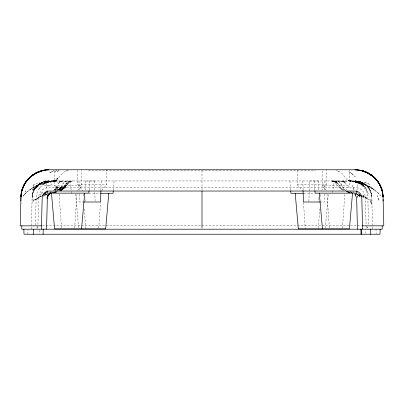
<?xml version="1.0" encoding="UTF-8"?>
<svg xmlns="http://www.w3.org/2000/svg" width="404" height="404" viewBox="0 0 404 404"><rect width="100%" height="100%" fill="white"/><g stroke="black" fill="none" stroke-linecap="round" stroke-linejoin="round"><path stroke-width="0.3" stroke-dasharray="2.02 1.52" d="M27.871 234.234L27.987 229.831M31.31 229.199L32.143 197.309C32.179 188.501 40.173 180.851 48.929 180.957L355.071 180.957C360.55 180.967 365.984 183.815 368.993 188.41M35.446 225.22L36.163 197.778C36.315 189.905 42.405 182.891 50.177 181.659L45.243 183.169L50.177 181.659L45.662 183.062L41.905 185.557M37.835 227.957L38.633 197.475A10.297 10.297 0 0 1 48.929 187.451L355.071 187.451A10.297 10.297 0 0 1 365.368 197.475L366.165 227.957M85.047 201.384L85.143 197.667M85.34 190.274L85.582 180.957M100.899 190.239L101.141 180.957M308.909 201.379L309.444 180.957M324.664 193.955L324.452 202L320.281 202M324.76 190.239L325.003 180.957M365.07 233.608L365.181 229.199M32.088 199.45L32.103 198.909M33.072 192.223L32.143 197.309C32.194 188.491 40.153 180.926 48.929 180.957L46.293 181.164L47.056 190.158M32.143 197.309L32.224 196.036M74.609 228.24L76.997 194.066M98.733 228.24L100.515 202.737M318.342 228.24L319.69 208.959M320.559 196.516L320.731 194.026M342.461 228.24L344.849 194.066M89.102 190.107L89.905 180.957M113.282 190.193L114.09 180.957M325.346 228.24L328.351 193.895M332.679 192.652L333.699 180.957L336.961 182.073L333.699 180.957M356.949 190.163L357.737 181.169L355.071 180.957L360.595 182.012L355.071 180.957C360.348 181.088 365.585 183.608 368.67 187.951L366.615 185.552L368.817 188.102L370.14 190.345L371.715 195.541L372.69 229.199M32.603 193.824L32.285 195.541L32.81 193.046L34.537 189.097L37.213 185.719M37.961 182.855L33.992 184.507L33.088 187.304L33.577 186.557M33.992 184.507L32.769 187.789L33.3 187.264M33.002 192.425L34.749 188.754M38.521 184.997L46.44 180.164L38.521 184.997L32.33 189.875L38.521 184.997L40.289 181.972M33.86 190.345C36.612 184.684 42.693 181.068 48.929 180.957L43.405 182.012L47.389 181.189M59.721 181.876L57.893 184.32L59.721 181.876L62.554 180.957L57.105 182.653M35.007 188.41L36.451 186.507M57.348 187.769L57.686 187.335L55.262 190.4L59.57 186.239L55.136 190.385M38.885 189.047L40.284 187.193M55.262 190.4L57.479 187.602M68.498 170.342C59.772 171.296 59.024 182.951 49.737 181.734C39.728 183.719 29.477 187.951 23.033 196.198L26.73 191.93M60.858 190.43L65.781 186.567L63.893 188.446L61.034 190.4C65.175 188.623 66.786 184.173 70.023 181.462L67.695 183.825L70.296 181.457L69.266 182.047L72.341 180.957L69.715 181.457L72.609 180.957M77.629 190.491L81.729 185.769L81.729 169.766M101.752 190.446L106.691 184.764L106.691 169.766M321.362 190.446L326.301 184.764L326.301 169.766M345.481 190.491L349.581 185.769L349.581 169.766M23.735 195.39C28.083 189.895 34.421 186.653 40.814 184.128L43.279 182.714L39.218 184.744L46.233 182.451L48.344 181.411L43.925 183.098L50.207 181.628L52.283 180.734L49.737 181.734L45.803 182.578M54.035 190.375L57.767 186.537L53.621 190.804M59.12 190.021L61.979 187.082L59.12 190.021L63.539 186.057L58.353 190.441M56.262 180.255L55.353 180.77L58.004 178.361L55.303 180.669L58.004 178.361L56.444 180.128L55.353 180.77L48.243 182.017L41.678 184.36L52.222 180.75L48.243 182.017L53.964 180.851L51.631 181.436M65.781 186.567L61.756 189.956L60.63 190.436M39.688 183.729L36.698 186.305L39.688 183.729L43.94 181.714M59.868 189.951L63.453 187.067L58.509 190.875M60.161 190.269L62.534 188.456L59.797 190.481M37.804 185.244L40.774 183.068L44.94 181.436L41.723 182.684M55.303 180.669L55.989 180.159M60.883 190.314L65.14 187.138L60.408 190.668M56.479 191.168L61.827 187.254L57.929 190.254M35.193 186.572L37.931 184.673L30.073 189.542M59.807 190.329L64.59 187.037L61.327 189.956L60.489 190.481L65.786 186.022L61.327 189.956L64.489 187.143L60.014 190.446M60.307 190.405L64.246 187.769L59.322 191.062M46.97 194.021L43.314 196.132L47.495 193.718M43.314 196.132L46.197 194.273M60.095 190.107L60.363 189.936L59.454 190.491M56.732 190.41L59.529 188.628L56.605 190.476M56.136 180.3L53.404 181.224L56.121 180.351M49.808 192.521L51.045 191.789M55.388 180.729L56.328 180.194M47.329 194.354L45.263 195.46L47.49 194.38M49.889 192.37L51.46 191.547M60.752 190.4L65.231 187.042L61.61 189.956L60.454 190.441M41.339 196.097L34.648 199.99L41.481 195.91L39.269 197.071L36.552 199.44L39.269 197.071L41.551 196.071M49.48 192.981L51.959 191.819L50.813 192.339M59.843 181.876L63.049 180.957L59.843 181.876L59.055 181.381M43.834 195.076L45.541 194.329M44.193 183.002L48.137 181.396L44.031 183.062L44.359 182.931M52.798 192.329L53.333 192.127M56.767 170.634L54.181 171.614L56.782 170.624M52.207 192.349L53.348 191.93M54.06 191.976L52.485 192.546L53.565 192.218M46.909 193.92L45.162 194.521L47.445 193.864M67.281 170.715L65.716 171.271M55.803 191.844L54.111 192.329M52.788 192.582L55.015 191.865M56.04 191.9L54.449 192.37L57.257 191.89M56.994 191.9L54.449 192.37L56.237 191.86M59.226 170.685L56.469 171.458L59.509 170.609M53.985 192.329L55.737 191.844M56.08 192.147L54.697 192.344L56.429 191.865M54.697 192.344L56.494 191.849M54.449 192.37L56.111 191.956M55.883 191.971L53.399 192.496M49.995 182.199L56.429 180.957L49.995 182.199L49.041 181.426M47.329 182.214L49.591 181.76M44.652 181.512L48.929 180.957M88.319 170.882L315.681 170.882M85.582 181.012L94.556 181.012M309.444 181.012L318.418 181.012M77.699 170.387L77.699 184.764L106.691 184.764M297.309 170.387L297.309 184.764L326.301 184.764M54.419 170.993L54.419 185.769L81.729 185.769M322.271 170.993L322.271 185.769L349.581 185.769M89.127 193.269L100.096 193.269M303.904 193.269L314.873 193.269M84.264 202L79.548 202L79.335 193.955M42.556 225.841L361.444 225.841M342.678 190.163L338.385 186.759L335.608 182.84M336.613 170.71L338.385 171.271L336.714 170.715M346.011 191.653L349.617 192.349M336.305 183.825L334.739 182.047L331.391 180.957L335.239 181.467L331.634 180.957M338.284 171.271C343.971 172.589 344.708 180.386 350.404 181.204C361.545 182.573 373.271 186.734 380.523 195.693C378.255 191.491 373.028 190.41 370.569 186.557L372.246 188.476L375.058 190.309M350.596 181.224L347.788 180.295C352.5 182.265 357.888 181.8 362.454 184.411L351.076 180.613L358.555 183.113L358.202 183.027C363.858 185.673 367.65 191.547 367.837 197.778L368.554 225.22M348.506 192.243L349.303 192.344L348.197 191.981M359.348 181.512L355.071 180.957C363.863 180.881 371.781 188.522 371.857 197.309C371.614 193.344 370.251 189.466 367.549 186.507L369.463 189.097L371.422 193.93M355.444 181.957L362.004 184.724L359.706 183.421L354 181.689L358.626 183.133L358.202 183.027M361.161 183.431L350.258 180.517L358.257 182.598L363.585 185.254L358.257 182.598L351.187 181.27L348.203 180.325L352.369 181.436L348.743 180.366L351.515 181.25M346.056 191.637L349.303 192.344M350.445 192.445L347.602 191.622L350.005 192.319M347.718 191.94L349.551 192.37L347.834 191.819M346.733 191.658L349.551 192.37L347.819 191.89M358.196 182.578L353.96 181.063L364.782 184.744L358.823 182.093L370.044 187.219L364.671 183.982L373.776 189.446L368.807 186.572L372.246 188.476L371.953 188.259M331.391 180.957L334.896 182.047L332.593 181.088M344.319 181.881L341.486 180.957L344.319 181.881L346.147 184.325L344.319 181.881L344.309 181.376M348.203 180.325L350.773 181.164M349.43 191.981L350.621 192.38M350.404 181.204L347.788 180.295L348.894 180.841M350.808 191.855L353.672 192.925M362.277 182.684L359.06 181.436L363.226 183.068L366.196 185.244M349.808 191.541L351.924 192.365M350.733 191.89L351.844 192.329M350.919 192.006L352.061 192.461L350.884 191.986M362.317 195.935L369.352 199.99L362.701 196.142M353.03 191.789L354.116 192.299M353.091 191.849L354.222 192.4M362.893 196.117L366.261 197.94L363.055 195.127L366.261 197.94L365.58 197.465M334.739 182.047L333.704 181.457L334.709 182.047M345.602 190.461L342.663 188.708L345.238 190.254M357.722 192.92L359.272 193.869L357.202 192.607M362.383 195.763L363.418 196.394M343.259 190.117L340.289 188.107L343.713 190.289M368.246 186.244L368.509 186.411M362.62 196.93L364.11 197.985L362.63 196.92M322.271 185.769L326.786 190.961M297.309 184.764L302.662 190.915M77.699 184.764L83.052 190.915M54.419 185.769L58.934 190.961M369.251 188.754L370.998 192.425M357.404 195.91L357.899 198.303L357.399 196.097M371.397 193.824L371.857 197.309M314.095 180.957L314.898 190.107M289.91 180.957L290.718 190.193M75.649 193.895L78.654 228.24M70.301 180.957L71.377 193.269M327.003 194.066L329.391 228.24M303.485 202.737L305.313 228.866M83.269 194.026L83.441 196.516M84.31 208.959L85.704 228.866M59.151 194.066L61.585 228.866M375.998 229.199L376.129 234.234M318.418 180.957L318.66 190.274M318.857 197.667L318.968 202M302.859 180.957L303.101 190.239M94.556 180.957L94.829 191.506M94.844 192.097L95.107 202M78.997 180.957L79.24 190.239M39.107 229.831L39.203 233.608M371.917 199.753L371.958 201.364M202 170.392L202 190.456M37.022 226.962L37.022 229.199M25.487 190.804L25.285 191.93L25.487 190.804M33.542 200.318L32.527 202.323L34.012 199.409L33.542 200.318M65.913 183.876L63.049 188.325C65.009 185.335 66.963 180.856 71.21 180.957L68.17 181.739L65.913 183.876M34.906 188.567L33.835 190.436L35.183 188.102L34.906 188.567M56.989 186.153L54.601 189.799L56.989 186.153M63.645 182.962L62.958 184.002L64.584 181.785L67.059 180.957L64.584 181.785L63.645 182.962M42.395 192.016L40.203 195.243L42.395 192.016M67.539 183.83L65.297 187.037L63.898 188.446L67.539 183.83L63.383 188.713L67.539 183.83M65.478 185.083L61.797 189.229L65.478 185.083M61.494 186.375L58.181 190.082L62.332 186.214L59.019 189.335L61.494 186.375M36.875 186.123L35.33 187.951L37.385 185.552L36.875 186.123M34.098 188.597L32.194 190.637L35.658 187.027L34.098 188.597M35.31 199.687L34.815 200.172L36.345 198.813L35.31 199.687M36.931 187.128L35.451 188.496L38.809 185.537L36.931 187.128M55.237 180.219L54.52 180.835L57.449 178.401L55.237 180.219M69.554 181.3L66.211 183.865L69.554 181.3M56.055 180.154L55.085 180.75L56.055 180.154M51.874 171.685L49.101 173.22L54.56 170.256L51.874 171.685M54.878 180.447L52.369 181.34L54.878 180.447M65.68 181.492L64.988 181.78L68.054 180.957L65.68 181.492M52.035 184.881L44.693 185.87L52.035 184.881M55.929 181.138L54.272 181.447L57.312 180.957L55.929 181.138M333.27 181.088L332.063 180.957L334.699 181.462L336.254 182.85L334.699 181.462L333.27 181.088M338.784 181.098L337.532 180.957L344.809 182.26L338.784 181.098M344.359 181.118L343.041 180.957L347.006 181.608L344.359 181.118M335.411 181.447L333.356 180.957L337.663 182.356L335.411 181.447M334.749 181.3L333.406 180.957L336.416 181.851L334.749 181.3L338.082 183.876L341.127 188.395L338.082 183.876L334.749 181.3M338.501 181.492L336.638 180.957L339.698 182.128L344.051 189.072L341.072 184.002L339.284 181.78L338.501 181.492M358.631 182.689L354.768 181.219L358.631 182.689M370.008 184.507L363.696 181.967L370.008 184.507M361.201 182.229L360.06 181.714L364.312 183.729L367.302 186.305L364.312 183.729L361.201 182.229M352.071 173.695L348.904 171.574L355.222 176.689L352.071 173.695M336.396 182.073L335.976 181.739L337.81 183.871L336.396 182.073M363.09 185.502L361.423 184.108L366.175 188.239L361.423 184.108L365.322 187.476L363.09 185.502M366.327 189.425L365.206 187.587L368.312 193.667L366.327 189.425M353.98 189.643L352.136 185.365L353.98 189.643M377.856 196.511L377.589 195.637L378.821 200.914L377.856 196.511M371.609 202.924L371.226 201.631L371.837 204.358L371.609 202.924M370.756 201.308L370.478 199.627L370.867 202.333L370.756 201.308M367.281 228.078L367.281 226.962L367.251 228.078"/><path stroke-width="0.61" d="M20.857 200.808L20.892 199.46M362.524 225.841L383.8 225.841L383.048 197.016C382.906 191.799 381.209 186.683 378.407 182.3L380.427 186.032L378.407 182.3L375.366 178.482L378.164 182.073L375.366 178.482L370.917 174.679L374.412 177.684C369.322 172.624 362.216 169.892 355.071 169.766L48.929 169.766C34.209 169.438 21.069 182.356 20.952 197.016L20.2 225.841L41.476 225.841M33.532 234.234L33.663 229.199M41.385 229.199L42.213 197.571A6.717 6.717 0 0 1 48.929 191.031L355.071 191.031A6.717 6.717 0 0 1 361.787 197.571L362.615 229.199M43.102 234.234L43.233 229.199M46.536 229.199L47.354 198.071L47.728 196.203M100.884 190.86L100.591 202L83.719 202M380.139 229.199L380.007 234.234L23.993 234.234L23.861 229.199M20.912 198.617L20.937 197.773M25.593 182.3L23.573 186.032L25.593 182.3C22.786 186.688 21.139 191.799 20.952 197.016C21.053 182.305 34.244 169.629 48.929 169.766C42.753 169.963 36.663 171.882 31.825 175.78L36.643 172.604C31.174 175.624 26.063 180.038 23.76 186.002M20.952 197.016L21.094 194.89M81.563 228.866L84.688 193.157M89.052 190.718L88.84 193.157L47.313 193.157L47.106 190.759M108.797 193.269L105.681 228.866L54.585 228.866L51.465 193.157M113.231 190.809L113.014 193.269L100.722 193.269M352.535 193.157L349.415 228.866L298.319 228.866L295.203 193.269M356.899 190.759L356.687 193.157L315.16 193.157L314.948 190.718M21.19 194.072L22.109 189.759L23.629 185.784M47.5 196.576L47.621 196.223M47.253 198.086L48.692 194.304L48.298 194.637L51.348 193.001M23.523 186.532L22.063 189.915L24.942 183.335M24.361 184.355L22.589 188.421L24.361 184.355L27.189 180.128M48.692 194.304L46.945 198.142L48.536 194.566L49.333 193.864L47.965 195.753M47.925 195.672L48.536 194.566L51.384 192.991L48.859 194.238M48.157 195.183L49.333 193.864M48.258 195.162L49.273 193.996M27.967 179.356L31.401 175.937M43.758 194.481L46.314 192.41L42.678 195.248M33.446 174.922L29.588 177.684L33.083 174.679L30.936 176.487L38.466 171.791L36.961 172.73M34.951 173.983L35.956 173.356M39.057 172.043L35.547 173.387L43.733 170.251L40.223 171.594M303.278 193.269L290.986 193.269L290.769 190.809M320.281 202L303.409 202L303.116 190.86M362.196 170.685L355.071 169.766C366.64 169.736 377.73 177.417 381.411 188.421C379.72 183.502 376.513 179.305 372.599 175.937C378.79 181.138 382.911 188.86 383.048 197.016C382.876 184.835 373.841 173.866 362.196 170.685L367.357 172.604L372.175 175.78L367.357 172.604M365.191 171.907L361.469 170.503L365.822 172.154M369.049 173.983L365.534 171.791L373.064 176.487L370.049 174.609M360.171 195.137L359.156 194.476L361.631 196.228M355.914 193.531L360.09 196.44L357.146 194.117M354.727 193.996L355.742 195.162L355.363 194.561L356.646 198.071L357.464 229.199M380.24 186.002L379.058 183.335L381.937 189.915L380.477 186.532M380.371 185.784L381.891 189.759L382.81 194.072M381.502 188.562L382.29 191.259M319.311 193.157L322.437 228.866M382.957 195.385L383.048 197.016M370.337 229.199L370.468 234.234M361.075 229.199L361.206 234.234L361.045 229.199M383.108 199.46L383.149 201.091M382.209 225.841L382.209 229.199L21.791 229.199L21.791 225.841M202 191.082L202 228.078M27.3 180.128L25.836 182.073L28.634 178.482L27.3 180.128M38.809 171.907L38.178 172.154L42.531 170.503L38.809 171.907M364.166 171.543L360.267 170.251L368.453 173.387L364.166 171.543"/></g></svg>
